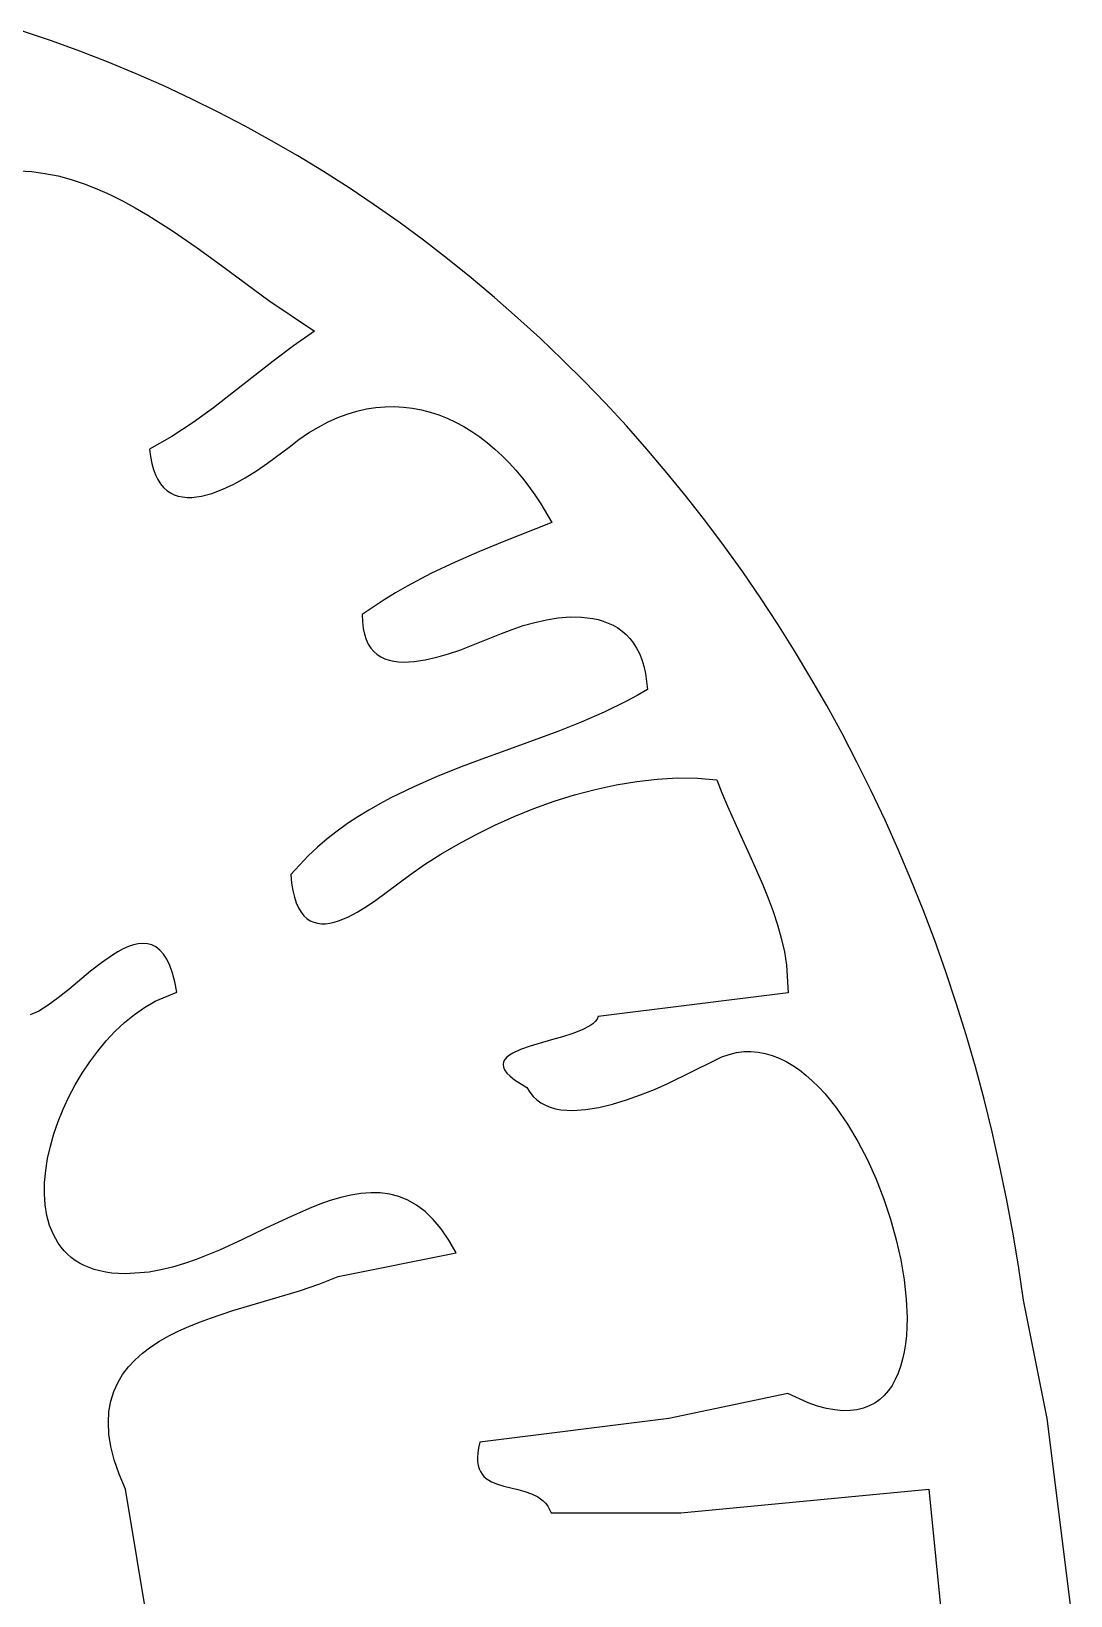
# Model space of a CAD drawing. Extents: x -38.8 to 24, y -17.1 to 3.4.
# Drawn here: x -35.836 to -35.396, y -3.074 to -2.412 of the extents above; entities that cross this region are included whole.
import ezdxf

# ---------------------------------------------------------------- set-up
doc = ezdxf.new("R2010")
doc.units = 0

msp = doc.modelspace()

# ---------------------------------------------------------------- linework, layer by layer
at = {"color": 7, "linetype": 'CONTINUOUS'}
for p, q in [((-35.827715, -2.415908), (-35.83989, -2.411819)), ((-35.815651, -2.420267), (-35.827715, -2.415908)), ((-35.803701, -2.424893), (-35.815651, -2.420267)), ((-35.791867, -2.429784), (-35.803701, -2.424893)), ((-35.780154, -2.434937), (-35.791867, -2.429784)), ((-35.768564, -2.440349), (-35.780154, -2.434937)), ((-35.757101, -2.446016), (-35.768564, -2.440349)), ((-35.745766, -2.451937), (-35.757101, -2.446016)), ((-35.734564, -2.458108), (-35.745766, -2.451937)), ((-35.723497, -2.464526), (-35.734564, -2.458108)), ((-35.712568, -2.471189), (-35.723497, -2.464526)), ((-35.841654, -2.470904), (-35.836051, -2.471193)), ((-35.836051, -2.471193), (-35.830477, -2.471908)), ((-35.830477, -2.471908), (-35.824932, -2.473019)), ((-35.824932, -2.473019), (-35.819417, -2.4745)), ((-35.819417, -2.4745), (-35.813933, -2.476321)), ((-35.70178, -2.478094), (-35.712568, -2.471189)), ((-35.813933, -2.476321), (-35.808481, -2.478456)), ((-35.808481, -2.478456), (-35.80306, -2.480876)), ((-35.80306, -2.480876), (-35.797672, -2.483553)), ((-35.691137, -2.485238), (-35.70178, -2.478094)), ((-35.797672, -2.483553), (-35.792317, -2.48646)), ((-35.792317, -2.48646), (-35.786995, -2.489569)), ((-35.680641, -2.492617), (-35.691137, -2.485238)), ((-35.786995, -2.489569), (-35.776456, -2.496281)), ((-35.670296, -2.50023), (-35.680641, -2.492617)), ((-35.776456, -2.496281), (-35.766058, -2.503465)), ((-35.660104, -2.508073), (-35.670296, -2.50023)), ((-35.766058, -2.503465), (-35.755806, -2.510899)), ((-35.755806, -2.510899), (-35.73576, -2.525625)), ((-35.650068, -2.516144), (-35.660104, -2.508073)), ((-35.640192, -2.524439), (-35.650068, -2.516144)), ((-35.73576, -2.525625), (-35.716355, -2.538676)), ((-35.630478, -2.532956), (-35.640192, -2.524439)), ((-35.62093, -2.541691), (-35.630478, -2.532956)), ((-35.716355, -2.538676), (-35.725302, -2.54485)), ((-35.725302, -2.54485), (-35.733919, -2.551305)), ((-35.611551, -2.550643), (-35.62093, -2.541691)), ((-35.733919, -2.551305), (-35.750702, -2.56453)), ((-35.602343, -2.559808), (-35.611551, -2.550643)), ((-35.59331, -2.569183), (-35.602343, -2.559808)), ((-35.750702, -2.56453), (-35.759137, -2.571035)), ((-35.759137, -2.571035), (-35.767782, -2.577292)), ((-35.706589, -2.575225), (-35.702524, -2.573705)), ((-35.702524, -2.573705), (-35.698483, -2.572491)), ((-35.698483, -2.572491), (-35.694471, -2.571575)), ((-35.694471, -2.571575), (-35.690489, -2.570949)), ((-35.690489, -2.570949), (-35.686543, -2.570606)), ((-35.686543, -2.570606), (-35.682636, -2.570539)), ((-35.682636, -2.570539), (-35.678771, -2.570741)), ((-35.678771, -2.570741), (-35.674953, -2.571202)), ((-35.674953, -2.571202), (-35.671184, -2.571917)), ((-35.671184, -2.571917), (-35.667469, -2.572878)), ((-35.667469, -2.572878), (-35.663811, -2.574077)), ((-35.663811, -2.574077), (-35.660214, -2.575506)), ((-35.584454, -2.578766), (-35.59331, -2.569183)), ((-35.772225, -2.580287), (-35.776771, -2.58317)), ((-35.767782, -2.577292), (-35.772225, -2.580287)), ((-35.718893, -2.581692), (-35.714777, -2.579211)), ((-35.714777, -2.579211), (-35.710674, -2.577057)), ((-35.710674, -2.577057), (-35.706589, -2.575225)), ((-35.660214, -2.575506), (-35.656681, -2.577159)), ((-35.656681, -2.577159), (-35.653216, -2.579028)), ((-35.653216, -2.579028), (-35.649823, -2.581104)), ((-35.57578, -2.588553), (-35.584454, -2.578766)), ((-35.776771, -2.58317), (-35.786238, -2.588535)), ((-35.727149, -2.587667), (-35.723018, -2.584508)), ((-35.723018, -2.584508), (-35.718893, -2.581692)), ((-35.649823, -2.581104), (-35.646506, -2.583382)), ((-35.646506, -2.583382), (-35.643268, -2.585853)), ((-35.643268, -2.585853), (-35.640112, -2.58851)), ((-35.786238, -2.588535), (-35.785845, -2.591705)), ((-35.785845, -2.591705), (-35.785288, -2.594575)), ((-35.736241, -2.594552), (-35.727149, -2.587667)), ((-35.640112, -2.58851), (-35.637042, -2.591345)), ((-35.637042, -2.591345), (-35.634063, -2.594352)), ((-35.567288, -2.598542), (-35.57578, -2.588553)), ((-35.785288, -2.594575), (-35.784574, -2.597153)), ((-35.784574, -2.597153), (-35.78371, -2.599449)), ((-35.78371, -2.599449), (-35.782703, -2.601472)), ((-35.745746, -2.600714), (-35.74097, -2.597762)), ((-35.74097, -2.597762), (-35.736241, -2.594552)), ((-35.634063, -2.594352), (-35.631178, -2.597521)), ((-35.631178, -2.597521), (-35.628389, -2.600847)), ((-35.558984, -2.60873), (-35.567288, -2.598542)), ((-35.782703, -2.601472), (-35.78156, -2.603232)), ((-35.78156, -2.603232), (-35.780287, -2.604738)), ((-35.780287, -2.604738), (-35.778893, -2.606)), ((-35.778893, -2.606), (-35.777384, -2.607028)), ((-35.777384, -2.607028), (-35.775767, -2.60783)), ((-35.759794, -2.607275), (-35.755214, -2.605547)), ((-35.755214, -2.605547), (-35.750513, -2.603334)), ((-35.750513, -2.603334), (-35.745746, -2.600714)), ((-35.628389, -2.600847), (-35.625702, -2.604321)), ((-35.625702, -2.604321), (-35.623119, -2.607937)), ((-35.775767, -2.60783), (-35.77405, -2.608416)), ((-35.77405, -2.608416), (-35.772238, -2.608796)), ((-35.772238, -2.608796), (-35.77034, -2.608979)), ((-35.77034, -2.608979), (-35.768362, -2.608975)), ((-35.768362, -2.608975), (-35.766311, -2.608793)), ((-35.766311, -2.608793), (-35.764195, -2.608443)), ((-35.764195, -2.608443), (-35.759794, -2.607275)), ((-35.623119, -2.607937), (-35.620645, -2.611685)), ((-35.620645, -2.611685), (-35.616036, -2.619554)), ((-35.55087, -2.619114), (-35.558984, -2.60873)), ((-35.616036, -2.619554), (-35.636236, -2.627576)), ((-35.542948, -2.629692), (-35.55087, -2.619114)), ((-35.646568, -2.631834), (-35.65691, -2.636355)), ((-35.636236, -2.627576), (-35.646568, -2.631834)), ((-35.535222, -2.640459), (-35.542948, -2.629692)), ((-35.65691, -2.636355), (-35.667155, -2.641213)), ((-35.677196, -2.646483), (-35.682106, -2.649296)), ((-35.667155, -2.641213), (-35.677196, -2.646483)), ((-35.527695, -2.651414), (-35.535222, -2.640459)), ((-35.686924, -2.652239), (-35.696233, -2.658554)), ((-35.682106, -2.649296), (-35.686924, -2.652239)), ((-35.52037, -2.662554), (-35.527695, -2.651414)), ((-35.696233, -2.658554), (-35.696138, -2.661622)), ((-35.618262, -2.660739), (-35.613249, -2.65996)), ((-35.613249, -2.65996), (-35.60827, -2.659568)), ((-35.60827, -2.659568), (-35.603393, -2.659624)), ((-35.603393, -2.659624), (-35.598687, -2.660187)), ((-35.696138, -2.661622), (-35.695822, -2.664393)), ((-35.695822, -2.664393), (-35.695295, -2.666878)), ((-35.654846, -2.673531), (-35.637273, -2.666517)), ((-35.637273, -2.666517), (-35.632814, -2.664794)), ((-35.632814, -2.664794), (-35.628113, -2.663216)), ((-35.628113, -2.663216), (-35.623239, -2.661844)), ((-35.623239, -2.661844), (-35.618262, -2.660739)), ((-35.598687, -2.660187), (-35.596419, -2.660678)), ((-35.596419, -2.660678), (-35.59422, -2.661318)), ((-35.59422, -2.661318), (-35.592098, -2.662116)), ((-35.592098, -2.662116), (-35.590062, -2.663078)), ((-35.590062, -2.663078), (-35.588121, -2.664212)), ((-35.588121, -2.664212), (-35.586282, -2.665526)), ((-35.586282, -2.665526), (-35.584554, -2.667028)), ((-35.51325, -2.673875), (-35.52037, -2.662554)), ((-35.695295, -2.666878), (-35.694569, -2.66909)), ((-35.694569, -2.66909), (-35.693654, -2.67104)), ((-35.693654, -2.67104), (-35.692561, -2.672739)), ((-35.692561, -2.672739), (-35.691301, -2.674198)), ((-35.584554, -2.667028), (-35.582947, -2.668724)), ((-35.582947, -2.668724), (-35.581468, -2.670623)), ((-35.581468, -2.670623), (-35.580127, -2.672731)), ((-35.580127, -2.672731), (-35.578931, -2.675057)), ((-35.691301, -2.674198), (-35.689885, -2.67543)), ((-35.689885, -2.67543), (-35.688324, -2.676445)), ((-35.688324, -2.676445), (-35.686628, -2.677256)), ((-35.686628, -2.677256), (-35.684809, -2.677873)), ((-35.684809, -2.677873), (-35.682876, -2.678309)), ((-35.682876, -2.678309), (-35.680842, -2.678574)), ((-35.680842, -2.678574), (-35.678717, -2.67868)), ((-35.678717, -2.67868), (-35.674237, -2.678462)), ((-35.674237, -2.678462), (-35.669523, -2.677746)), ((-35.669523, -2.677746), (-35.664662, -2.676624)), ((-35.664662, -2.676624), (-35.659741, -2.675189)), ((-35.659741, -2.675189), (-35.654846, -2.673531)), ((-35.578931, -2.675057), (-35.57789, -2.677608)), ((-35.57789, -2.677608), (-35.577012, -2.680392)), ((-35.506337, -2.685375), (-35.51325, -2.673875)), ((-35.577012, -2.680392), (-35.576305, -2.683416)), ((-35.576305, -2.683416), (-35.575442, -2.690214)), ((-35.499636, -2.697052), (-35.506337, -2.685375)), ((-35.579898, -2.692781), (-35.584458, -2.695226)), ((-35.575442, -2.690214), (-35.579898, -2.692781)), ((-35.593855, -2.699793), (-35.603563, -2.704006)), ((-35.584458, -2.695226), (-35.593855, -2.699793)), ((-35.493149, -2.708901), (-35.499636, -2.697052)), ((-35.603563, -2.704006), (-35.613512, -2.707958)), ((-35.613512, -2.707958), (-35.633858, -2.715448)), ((-35.486879, -2.720921), (-35.493149, -2.708901)), ((-35.644116, -2.719169), (-35.654337, -2.722998)), ((-35.633858, -2.715448), (-35.644116, -2.719169)), ((-35.654337, -2.722998), (-35.664453, -2.727027)), ((-35.480829, -2.733108), (-35.486879, -2.720921)), ((-35.674393, -2.731347), (-35.684089, -2.736051)), ((-35.664453, -2.727027), (-35.674393, -2.731347)), ((-35.606341, -2.734812), (-35.597596, -2.73248)), ((-35.597596, -2.73248), (-35.588822, -2.730565)), ((-35.588822, -2.730565), (-35.580068, -2.729101)), ((-35.580068, -2.729101), (-35.571377, -2.728122)), ((-35.571377, -2.728122), (-35.562798, -2.727664)), ((-35.562798, -2.727664), (-35.554374, -2.727761)), ((-35.554374, -2.727761), (-35.546153, -2.728448)), ((-35.546153, -2.728448), (-35.543988, -2.733997)), ((-35.688823, -2.738576), (-35.69347, -2.741231)), ((-35.684089, -2.736051), (-35.688823, -2.738576)), ((-35.623568, -2.740586), (-35.615014, -2.737526)), ((-35.615014, -2.737526), (-35.606341, -2.734812)), ((-35.543988, -2.733997), (-35.541662, -2.739539)), ((-35.541662, -2.739539), (-35.536699, -2.750617)), ((-35.475002, -2.74546), (-35.480829, -2.733108)), ((-35.698021, -2.744029), (-35.702467, -2.74698)), ((-35.69347, -2.741231), (-35.698021, -2.744029)), ((-35.640133, -2.74761), (-35.631956, -2.743959)), ((-35.631956, -2.743959), (-35.623568, -2.740586)), ((-35.469401, -2.757974), (-35.475002, -2.74546)), ((-35.706801, -2.750096), (-35.711012, -2.753388)), ((-35.702467, -2.74698), (-35.706801, -2.750096)), ((-35.65567, -2.755605), (-35.648053, -2.751503)), ((-35.648053, -2.751503), (-35.640133, -2.74761)), ((-35.536699, -2.750617), (-35.531602, -2.761713)), ((-35.715092, -2.756869), (-35.719034, -2.760549)), ((-35.711012, -2.753388), (-35.715092, -2.756869)), ((-35.662938, -2.759881), (-35.65567, -2.755605)), ((-35.46403, -2.770647), (-35.469401, -2.757974)), ((-35.719034, -2.760549), (-35.726463, -2.768555)), ((-35.676243, -2.768814), (-35.669811, -2.764295)), ((-35.669811, -2.764295), (-35.662938, -2.759881)), ((-35.531602, -2.761713), (-35.526709, -2.772858)), ((-35.726463, -2.768555), (-35.7261, -2.772111)), ((-35.7261, -2.772111), (-35.725579, -2.775283)), ((-35.69041, -2.779363), (-35.676243, -2.768814)), ((-35.458891, -2.783475), (-35.46403, -2.770647)), ((-35.725579, -2.775283), (-35.724908, -2.778088)), ((-35.724908, -2.778088), (-35.724096, -2.78054)), ((-35.526709, -2.772858), (-35.524445, -2.778459)), ((-35.524445, -2.778459), (-35.52236, -2.784084)), ((-35.724096, -2.78054), (-35.723151, -2.782655)), ((-35.723151, -2.782655), (-35.72208, -2.784449)), ((-35.72208, -2.784449), (-35.720891, -2.785937)), ((-35.702335, -2.78652), (-35.698363, -2.784453)), ((-35.698363, -2.784453), (-35.694367, -2.782026)), ((-35.694367, -2.782026), (-35.69041, -2.779363)), ((-35.52236, -2.784084), (-35.520495, -2.789737)), ((-35.453987, -2.796457), (-35.458891, -2.783475)), ((-35.720891, -2.785937), (-35.719593, -2.787135)), ((-35.719593, -2.787135), (-35.718194, -2.788057)), ((-35.718194, -2.788057), (-35.7167, -2.788719)), ((-35.7167, -2.788719), (-35.715121, -2.789137)), ((-35.715121, -2.789137), (-35.713464, -2.789327)), ((-35.713464, -2.789327), (-35.711737, -2.789302)), ((-35.711737, -2.789302), (-35.709949, -2.78908)), ((-35.709949, -2.78908), (-35.708106, -2.788675)), ((-35.708106, -2.788675), (-35.706218, -2.788104)), ((-35.706218, -2.788104), (-35.702335, -2.78652)), ((-35.520495, -2.789737), (-35.518893, -2.795422)), ((-35.795169, -2.799002), (-35.797352, -2.799986)), ((-35.793041, -2.798261), (-35.795169, -2.799002)), ((-35.790975, -2.79779), (-35.793041, -2.798261)), ((-35.788979, -2.797615), (-35.790975, -2.79779)), ((-35.787063, -2.797766), (-35.788979, -2.797615)), ((-35.785233, -2.798269), (-35.787063, -2.797766)), ((-35.783498, -2.799151), (-35.785233, -2.798269)), ((-35.518893, -2.795422), (-35.517596, -2.801143)), ((-35.449321, -2.80959), (-35.453987, -2.796457)), ((-35.801849, -2.80257), (-35.806465, -2.805794)), ((-35.799582, -2.801184), (-35.801849, -2.80257)), ((-35.797352, -2.799986), (-35.799582, -2.801184)), ((-35.781867, -2.800441), (-35.783498, -2.799151)), ((-35.780347, -2.802165), (-35.781867, -2.800441)), ((-35.778947, -2.804352), (-35.780347, -2.802165)), ((-35.777674, -2.807027), (-35.778947, -2.804352)), ((-35.517596, -2.801143), (-35.516647, -2.806904)), ((-35.811136, -2.809438), (-35.820381, -2.817107)), ((-35.806465, -2.805794), (-35.811136, -2.809438)), ((-35.776538, -2.81022), (-35.777674, -2.807027)), ((-35.775545, -2.813958), (-35.776538, -2.81022)), ((-35.516647, -2.806904), (-35.51596, -2.818561)), ((-35.444896, -2.822869), (-35.449321, -2.80959)), ((-35.820381, -2.817107), (-35.824824, -2.820693)), ((-35.783886, -2.822079), (-35.774705, -2.818267)), ((-35.774705, -2.818267), (-35.775545, -2.813958)), ((-35.51596, -2.818561), (-35.596435, -2.828553)), ((-35.829061, -2.823819), (-35.833026, -2.826268)), ((-35.824824, -2.820693), (-35.829061, -2.823819)), ((-35.792601, -2.827692), (-35.78831, -2.824678)), ((-35.78831, -2.824678), (-35.783886, -2.822079)), ((-35.440716, -2.836294), (-35.444896, -2.822869)), ((-35.833026, -2.826268), (-35.836655, -2.827817)), ((-35.800725, -2.834825), (-35.796744, -2.831086)), ((-35.796744, -2.831086), (-35.792601, -2.827692)), ((-35.598658, -2.831629), (-35.599946, -2.832533)), ((-35.597624, -2.830668), (-35.598658, -2.831629)), ((-35.596874, -2.829645), (-35.597624, -2.830668)), ((-35.596435, -2.828553), (-35.596874, -2.829645)), ((-35.804527, -2.838873), (-35.800725, -2.834825)), ((-35.6161, -2.83842), (-35.625178, -2.841081)), ((-35.611477, -2.83709), (-35.6161, -2.83842)), ((-35.607095, -2.835696), (-35.611477, -2.83709)), ((-35.603177, -2.834193), (-35.607095, -2.835696)), ((-35.599946, -2.832533), (-35.603177, -2.834193)), ((-35.436783, -2.84986), (-35.440716, -2.836294)), ((-35.811533, -2.847756), (-35.808135, -2.843195)), ((-35.808135, -2.843195), (-35.804527, -2.838873)), ((-35.633913, -2.844893), (-35.635033, -2.845779)), ((-35.632546, -2.844056), (-35.633913, -2.844893)), ((-35.629187, -2.842506), (-35.632546, -2.844056)), ((-35.625178, -2.841081), (-35.629187, -2.842506)), ((-35.544057, -2.845682), (-35.540947, -2.844568)), ((-35.540947, -2.844568), (-35.537852, -2.843814)), ((-35.537852, -2.843814), (-35.534775, -2.843408)), ((-35.534775, -2.843408), (-35.53172, -2.843336)), ((-35.53172, -2.843336), (-35.528689, -2.843587)), ((-35.528689, -2.843587), (-35.525688, -2.844149)), ((-35.525688, -2.844149), (-35.522718, -2.845008)), ((-35.522718, -2.845008), (-35.519784, -2.846154)), ((-35.814707, -2.85252), (-35.811533, -2.847756)), ((-35.636424, -2.847721), (-35.636639, -2.848789)), ((-35.636639, -2.848789), (-35.636496, -2.84993)), ((-35.636496, -2.84993), (-35.635968, -2.851149)), ((-35.635879, -2.84672), (-35.636424, -2.847721)), ((-35.635968, -2.851149), (-35.635027, -2.852452)), ((-35.635033, -2.845779), (-35.635879, -2.84672)), ((-35.566847, -2.856933), (-35.547178, -2.847168)), ((-35.547178, -2.847168), (-35.544057, -2.845682)), ((-35.519784, -2.846154), (-35.51689, -2.847572)), ((-35.51689, -2.847572), (-35.514038, -2.849252)), ((-35.514038, -2.849252), (-35.511232, -2.85118)), ((-35.511232, -2.85118), (-35.508476, -2.853345)), ((-35.433101, -2.863565), (-35.436783, -2.84986)), ((-35.820319, -2.862518), (-35.817641, -2.857453)), ((-35.817641, -2.857453), (-35.814707, -2.85252)), ((-35.635027, -2.852452), (-35.633645, -2.853846)), ((-35.633645, -2.853846), (-35.631794, -2.855336)), ((-35.631794, -2.855336), (-35.626575, -2.858627)), ((-35.626575, -2.858627), (-35.625356, -2.860615)), ((-35.57258, -2.859415), (-35.566847, -2.856933)), ((-35.508476, -2.853345), (-35.505773, -2.855733)), ((-35.505773, -2.855733), (-35.503127, -2.858333)), ((-35.503127, -2.858333), (-35.500541, -2.861133)), ((-35.822726, -2.867681), (-35.820319, -2.862518)), ((-35.625356, -2.860615), (-35.623946, -2.862347)), ((-35.623946, -2.862347), (-35.622358, -2.863835)), ((-35.622358, -2.863835), (-35.620601, -2.865089)), ((-35.620601, -2.865089), (-35.618687, -2.866119)), ((-35.590345, -2.865635), (-35.584416, -2.863849)), ((-35.584416, -2.863849), (-35.578465, -2.861748)), ((-35.578465, -2.861748), (-35.57258, -2.859415)), ((-35.500541, -2.861133), (-35.498019, -2.86412)), ((-35.498019, -2.86412), (-35.495564, -2.867281)), ((-35.429672, -2.877406), (-35.433101, -2.863565)), ((-35.824847, -2.872906), (-35.822726, -2.867681)), ((-35.618687, -2.866119), (-35.616626, -2.866935)), ((-35.616626, -2.866935), (-35.61443, -2.867548)), ((-35.61443, -2.867548), (-35.612108, -2.867969)), ((-35.612108, -2.867969), (-35.609673, -2.868207)), ((-35.609673, -2.868207), (-35.607134, -2.868272)), ((-35.607134, -2.868272), (-35.601791, -2.86793)), ((-35.601791, -2.86793), (-35.596165, -2.867023)), ((-35.596165, -2.867023), (-35.590345, -2.865635)), ((-35.495564, -2.867281), (-35.490871, -2.874078)), ((-35.828166, -2.883403), (-35.826665, -2.878159)), ((-35.826665, -2.878159), (-35.824847, -2.872906)), ((-35.490871, -2.874078), (-35.486488, -2.881425)), ((-35.4265, -2.89138), (-35.429672, -2.877406)), ((-35.829335, -2.888604), (-35.828166, -2.883403)), ((-35.486488, -2.881425), (-35.482446, -2.889224)), ((-35.830155, -2.893725), (-35.829335, -2.888604)), ((-35.482446, -2.889224), (-35.478771, -2.897377)), ((-35.423587, -2.905485), (-35.4265, -2.89138)), ((-35.830611, -2.898733), (-35.830155, -2.893725)), ((-35.478771, -2.897377), (-35.475491, -2.905784)), ((-35.830689, -2.903592), (-35.830611, -2.898733)), ((-35.830372, -2.908265), (-35.830689, -2.903592)), ((-35.701021, -2.904079), (-35.705331, -2.905087)), ((-35.696787, -2.903402), (-35.701021, -2.904079)), ((-35.692634, -2.903095), (-35.696787, -2.903402)), ((-35.688566, -2.903194), (-35.692634, -2.903095)), ((-35.684587, -2.903737), (-35.688566, -2.903194)), ((-35.6807, -2.904761), (-35.684587, -2.903737)), ((-35.676911, -2.906304), (-35.6807, -2.904761)), ((-35.829645, -2.912719), (-35.830372, -2.908265)), ((-35.718683, -2.909725), (-35.727893, -2.913787)), ((-35.714166, -2.907947), (-35.718683, -2.909725)), ((-35.709715, -2.906389), (-35.714166, -2.907947)), ((-35.705331, -2.905087), (-35.709715, -2.906389)), ((-35.673222, -2.908403), (-35.676911, -2.906304)), ((-35.669638, -2.911096), (-35.673222, -2.908403)), ((-35.666164, -2.91442), (-35.669638, -2.911096)), ((-35.475491, -2.905784), (-35.472636, -2.914346)), ((-35.420936, -2.919717), (-35.423587, -2.905485)), ((-35.828492, -2.916918), (-35.829645, -2.912719)), ((-35.826899, -2.920826), (-35.828492, -2.916918)), ((-35.727893, -2.913787), (-35.737314, -2.918277)), ((-35.662802, -2.918412), (-35.666164, -2.91442)), ((-35.472636, -2.914346), (-35.470232, -2.922965)), ((-35.824849, -2.924408), (-35.826899, -2.920826)), ((-35.823649, -2.926066), (-35.824849, -2.924408)), ((-35.746911, -2.922894), (-35.756654, -2.927339)), ((-35.737314, -2.918277), (-35.746911, -2.922894)), ((-35.659558, -2.923111), (-35.662802, -2.918412)), ((-35.656435, -2.928553), (-35.659558, -2.923111)), ((-35.470232, -2.922965), (-35.468309, -2.931543)), ((-35.418551, -2.934074), (-35.420936, -2.919717)), ((-35.822328, -2.92763), (-35.823649, -2.926066)), ((-35.820886, -2.929094), (-35.822328, -2.92763)), ((-35.81932, -2.930455), (-35.820886, -2.929094)), ((-35.817628, -2.931708), (-35.81932, -2.930455)), ((-35.76651, -2.931311), (-35.77147, -2.933027)), ((-35.76157, -2.929403), (-35.76651, -2.931311)), ((-35.756654, -2.927339), (-35.76157, -2.929403)), ((-35.706438, -2.938545), (-35.656435, -2.928553)), ((-35.815809, -2.932848), (-35.817628, -2.931708)), ((-35.81386, -2.933872), (-35.815809, -2.932848)), ((-35.81178, -2.934775), (-35.81386, -2.933872)), ((-35.809567, -2.935552), (-35.81178, -2.934775)), ((-35.807218, -2.936199), (-35.809567, -2.935552)), ((-35.804732, -2.936712), (-35.807218, -2.936199)), ((-35.802107, -2.937086), (-35.804732, -2.936712)), ((-35.799341, -2.937317), (-35.802107, -2.937086)), ((-35.796432, -2.9374), (-35.799341, -2.937317)), ((-35.786431, -2.936641), (-35.796432, -2.9374)), ((-35.781435, -2.935729), (-35.786431, -2.936641)), ((-35.776447, -2.934512), (-35.781435, -2.935729)), ((-35.77147, -2.933027), (-35.776447, -2.934512)), ((-35.468309, -2.931543), (-35.466894, -2.93998)), ((-35.416435, -2.948553), (-35.418551, -2.934074)), ((-35.741378, -2.950053), (-35.722759, -2.944526)), ((-35.722759, -2.944526), (-35.714194, -2.941653)), ((-35.714194, -2.941653), (-35.706438, -2.938545)), ((-35.466894, -2.93998), (-35.466015, -2.948178)), ((-35.750963, -2.952953), (-35.741378, -2.950053)), ((-35.466015, -2.948178), (-35.4657, -2.956038)), ((-35.406435, -2.998553), (-35.416435, -2.948553)), ((-35.769517, -2.959638), (-35.765029, -2.957818)), ((-35.765029, -2.957818), (-35.760421, -2.956107)), ((-35.760421, -2.956107), (-35.750963, -2.952953)), ((-35.4657, -2.956038), (-35.465763, -2.959811)), ((-35.781968, -2.965907), (-35.778016, -2.963667)), ((-35.778016, -2.963667), (-35.773855, -2.961582)), ((-35.773855, -2.961582), (-35.769517, -2.959638)), ((-35.465978, -2.963462), (-35.466348, -2.966979)), ((-35.465763, -2.959811), (-35.465978, -2.963462)), ((-35.792288, -2.973712), (-35.789134, -2.970914)), ((-35.789134, -2.970914), (-35.785684, -2.968318)), ((-35.785684, -2.968318), (-35.781968, -2.965907)), ((-35.466877, -2.97035), (-35.467568, -2.973562)), ((-35.466348, -2.966979), (-35.466877, -2.97035)), ((-35.797593, -2.979973), (-35.795117, -2.976727)), ((-35.795117, -2.976727), (-35.792288, -2.973712)), ((-35.468425, -2.976604), (-35.46945, -2.979462)), ((-35.467568, -2.973562), (-35.468425, -2.976604)), ((-35.801364, -2.987222), (-35.799685, -2.983466)), ((-35.799685, -2.983466), (-35.797593, -2.979973)), ((-35.470649, -2.982125), (-35.472024, -2.984581)), ((-35.46945, -2.979462), (-35.470649, -2.982125)), ((-35.802602, -2.991256), (-35.801364, -2.987222)), ((-35.516189, -2.988074), (-35.566435, -2.998553)), ((-35.507537, -2.991968), (-35.516189, -2.988074)), ((-35.477241, -2.990575), (-35.479356, -2.992076)), ((-35.475317, -2.988818), (-35.477241, -2.990575)), ((-35.473579, -2.986815), (-35.475317, -2.988818)), ((-35.472024, -2.984581), (-35.473579, -2.986815)), ((-35.803635, -3.000217), (-35.803368, -2.995582)), ((-35.803368, -2.995582), (-35.802602, -2.991256)), ((-35.50355, -2.993338), (-35.507537, -2.991968)), ((-35.499786, -2.994339), (-35.50355, -2.993338)), ((-35.49624, -2.994985), (-35.499786, -2.994339)), ((-35.49291, -2.995287), (-35.49624, -2.994985)), ((-35.48979, -2.995258), (-35.49291, -2.995287)), ((-35.486879, -2.99491), (-35.48979, -2.995258)), ((-35.484172, -2.994255), (-35.486879, -2.99491)), ((-35.481665, -2.993306), (-35.484172, -2.994255)), ((-35.479356, -2.992076), (-35.481665, -2.993306)), ((-35.803371, -3.005176), (-35.803635, -3.000217)), ((-35.566435, -2.998553), (-35.646435, -3.008553)), ((-35.396435, -3.078553), (-35.406435, -2.998553)), ((-35.802549, -3.010473), (-35.803371, -3.005176)), ((-35.801138, -3.016125), (-35.802549, -3.010473)), ((-35.646435, -3.008553), (-35.646982, -3.010951)), ((-35.79911, -3.022147), (-35.801138, -3.016125)), ((-35.647317, -3.013123), (-35.647453, -3.015082)), ((-35.647453, -3.015082), (-35.647399, -3.016843)), ((-35.647399, -3.016843), (-35.647169, -3.018417)), ((-35.646982, -3.010951), (-35.647317, -3.013123)), ((-35.796435, -3.028553), (-35.79911, -3.022147)), ((-35.647169, -3.018417), (-35.646773, -3.019819)), ((-35.646773, -3.019819), (-35.646223, -3.02106)), ((-35.646223, -3.02106), (-35.645531, -3.022155)), ((-35.645531, -3.022155), (-35.644709, -3.023116)), ((-35.644709, -3.023116), (-35.643767, -3.023957)), ((-35.643767, -3.023957), (-35.641572, -3.025329)), ((-35.786435, -3.088553), (-35.796435, -3.028553)), ((-35.641572, -3.025329), (-35.639039, -3.026377)), ((-35.639039, -3.026377), (-35.636261, -3.027205)), ((-35.636261, -3.027205), (-35.630339, -3.028621)), ((-35.630339, -3.028621), (-35.627381, -3.029419)), ((-35.627381, -3.029419), (-35.624548, -3.030418)), ((-35.624548, -3.030418), (-35.621932, -3.031721)), ((-35.561435, -3.038553), (-35.456435, -3.028553)), ((-35.456435, -3.028553), (-35.446435, -3.128553)), ((-35.621932, -3.031721), (-35.620735, -3.03252)), ((-35.620735, -3.03252), (-35.619626, -3.033435)), ((-35.619626, -3.033435), (-35.618619, -3.034478)), ((-35.618619, -3.034478), (-35.617724, -3.035663)), ((-35.617724, -3.035663), (-35.616316, -3.038511)), ((-35.616316, -3.038511), (-35.561435, -3.038553))]:
    msp.add_line(p, q, dxfattribs=at)

doc.saveas('drawing.dxf')
